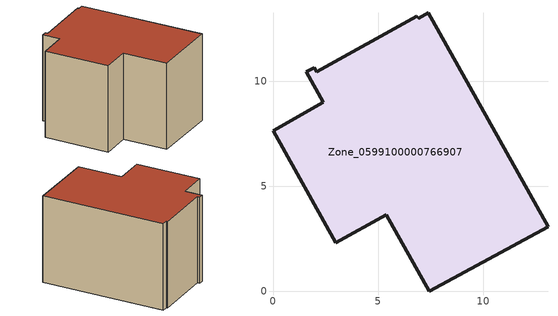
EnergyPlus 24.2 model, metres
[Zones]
Zone_0599100000766907
 floor ground (C_G): 2.4,8.99 1.59,10.43 1.97,10.64 2.08,10.43 6.83,13.1 6.92,12.99 7.4,13.25 13.09,3.06 7.44,0 5.38,3.64 2.98,2.3 0,7.64 z0
 wall outside (C_F): 2.98,2.3 5.38,3.64 7.44,0 13.09,3.06 7.4,13.25 6.92,12.99 6.83,13.1 2.08,10.43 1.97,10.64 1.59,10.43 2.4,8.99 0,7.64 2.98,2.3 z0:8.24
 roof outside (C_R): 7.4,13.25 6.92,12.99 6.83,13.1 2.08,10.43 1.97,10.64 1.59,10.43 2.4,8.99 0,7.64 2.98,2.3 5.38,3.64 7.44,0 13.09,3.06 z8.24
[BUILDING]
Pand.0599100000766907: North Axis=0; Terrain=City; Loads Convergence Tolerance Value=0.04; Temperature Convergence Tolerance Value=0.4; Solar Distribution=FullExterior; Maximum Number of Warmup Days=25; Minimum Number of Warmup Days=1
[Site:Location]
Rotterdam.The.Hague.AP_ZH_NLD Design_Conditions: Latitude=51.96; Longitude=4.45; Time Zone=1; Elevation=-4.5
[SITE:GROUNDTEMPERATURE:BUILDINGSURFACE]
18, 18, 18, 18, 18, 18, 18, 18, 18, 18, 18, 18
[MATERIAL] Thermal Absorptance=0.9; Solar Absorptance=0.7; Visible Absorptance=0.7
Name | Roughness | Thickness | Conductivity | Density | Specific Heat
G.TC.1965-1974 | MediumSmooth | 0.15 | 0.882353 | 540 | 1210
F.TC.1965-1974 | Rough | 0.3 | 0.697674 | 1920 | 840
R.TC.1965-1974 | MediumRough | 0.2 | 0.232558 | 1500 | 1000
[CONSTRUCTION]
C_G: G.TC.1965-1974
C_F: F.TC.1965-1974
C_R: R.TC.1965-1974
[ZONE]
Zone_0599100000766907: Type=1; Multiplier=1; Ceiling Height=Autocalculate; Volume=Autocalculate; Floor Area=autocalculate; Part of Total Floor Area=Yes
[ZONEINFILTRATION:DESIGNFLOWRATE]
Infil_Zone_0599100000766907: Zone or ZoneList or Space or SpaceList=Zone_0599100000766907; Schedule=AlwaysOn; Design Flow Rate Calculation Method=Flow/Area; Flow Rate per Floor Area=0.003; Constant Term Coefficient=1; Temperature Term Coefficient=0; Velocity Term Coefficient=0; Velocity Squared Term Coefficient=0
[HVACTEMPLATE:ZONE:IDEALLOADSAIRSYSTEM]
Zone_0599100000766907: Maximum Heating Supply Air Temperature=50; Minimum Cooling Supply Air Temperature=13; Maximum Heating Supply Air Humidity Ratio=0.0156; Minimum Cooling Supply Air Humidity Ratio=0.0077; Heating Limit=NoLimit; Cooling Limit=NoLimit; Dehumidification Control Type=ConstantSensibleHeatRatio; Cooling Sensible Heat Ratio=0.7; Dehumidification Setpoint=60; Humidification Control Type=None; Humidification Setpoint=30; Outdoor Air Method=None; Outdoor Air Flow Rate per Person=0.00944; Outdoor Air Flow Rate per Zone Floor Area=0; Outdoor Air Flow Rate per Zone=0; Demand Controlled Ventilation Type=None; Outdoor Air Economizer Type=NoEconomizer; Heat Recovery Type=None; Sensible Heat Recovery Effectiveness=0.7; Latent Heat Recovery Effectiveness=0.65
[ZONECONTROL:THERMOSTAT]
ThermostatControl_Zone_0599100000766907: Zone or ZoneList=Zone_0599100000766907; Control Type Schedule=DualSetpointControlType; Control 1=Thermostat_Zone_0599100000766907; Temperature Difference Between Cutout And Setpoint=0
[THERMOSTATSETPOINT:DUALSETPOINT]
Thermostat_Zone_0599100000766907: Heating Setpoint Temperature Schedule=HeatingSetpoint_Zone_0599100000766907; Cooling Setpoint Temperature Schedule=CoolingSetpoint_Zone_0599100000766907
[SCHEDULE:COMPACT]
HeatingSetpoint_Zone_0599100000766907: Through: 12/31, For: AllDays, Until: 24:00, 21
CoolingSetpoint_Zone_0599100000766907: Through: 12/31, For: AllDays, Until: 24:00, 24
DualSetpointControlType: Through: 12/31, For: AllDays, Until: 24:00, 4
AlwaysOn: Through: 12/31, For: AllDays, Until: 24:00, 1
